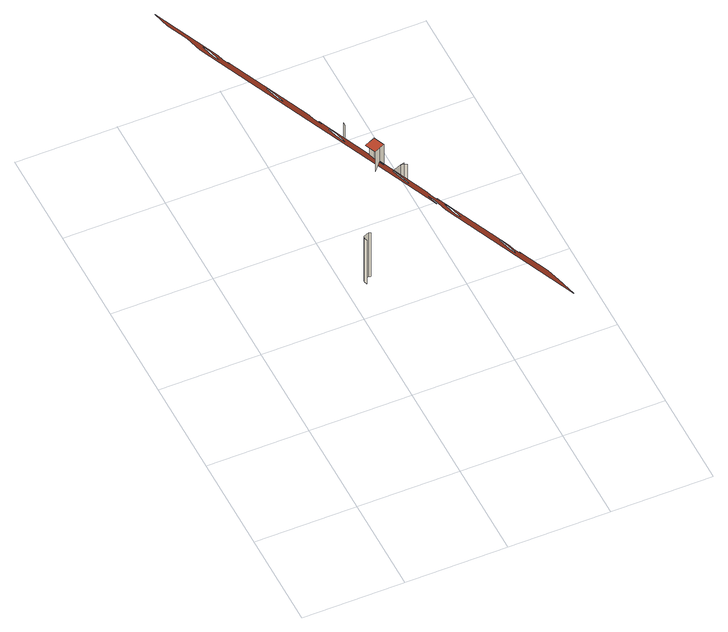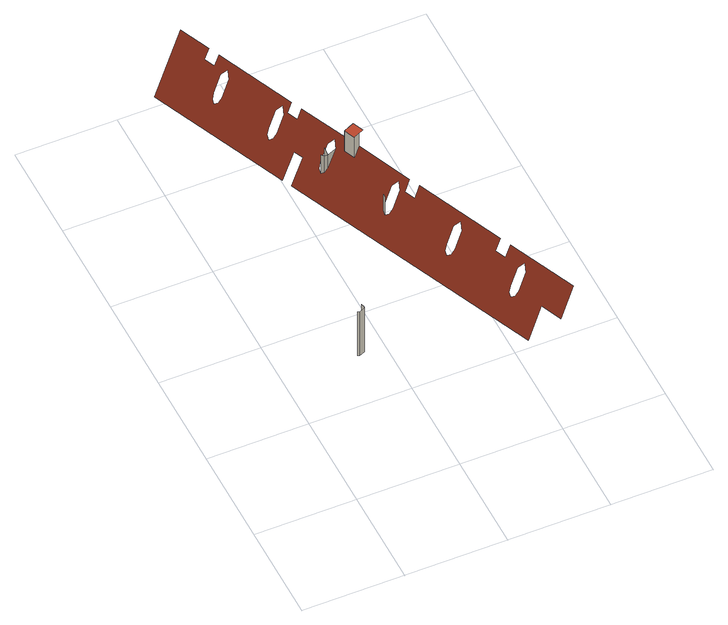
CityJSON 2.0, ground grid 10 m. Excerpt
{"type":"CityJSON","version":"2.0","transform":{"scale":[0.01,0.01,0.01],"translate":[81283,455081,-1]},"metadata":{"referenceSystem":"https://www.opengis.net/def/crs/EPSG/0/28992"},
"CityObjects":{
"building1":{"type":"Building","attributes":{"Volume":104797.07,"Dakoppervlakte":8542.52,"Muuroppervlakte":13883.88,"Vloeroppervlakte":5073.26,"hoogte_Z_max_in_m_NAP":34.28,"GEB_DOEL":"kantoorfunctie - kantoorfunctie,woonfunctie","yearOfConstruction":1620,"measuredHeight":34.75},"geometry":[{"type":"MultiSurface","lod":"2","boundaries":[[[0,1,2,3]],[[0,3,4,5,6,7]],[[5,8,9,6]],[[3,2,10,4]],[[4,10,8,5]],[[11,12,13,14,9,8,10,2,15,16,17,18,19,20,21,22,23,24,25,26,27,28,29,30,31,32,33,34,35,36,37],[38,39,40,41,42,43,44,45],[46,47,48,49,50,51,52,53],[54,55,56,57,58,59,60,61],[62,63,64,65,66,67,68,69],[70,71,72,73,74,75,76,77],[78,79,80,81,82,83,84,85]],[[59,86,87,60]],[[64,88,65]],[[89,90,88]],[[65,88,90,66]],[[66,90,91,67]],[[92,93,94,95]],[[95,94,96,97]],[[97,96,98,99]],[[99,98,100,101]]],"semantics":{"surfaces":[{"type":"WallSurface"},{"type":"RoofSurface"}],"values":[0,1,0,0,0,1,null,null,null,null,null,0,0,0,0]}}]}
},
"vertices":[
[1034,1840,2382],[1034,1840,2128],[1086,1863,2217],[1086,1863,2382],[1141,1887,2382],[1094,1995,2382],[1039,1971,2382],[987,1948,2382],[1094,1995,2116],[1039,1971,2217],[1141,1887,2116],[752,2626,2217],[812,2653,2107],[860,2545,2107],[800,2519,2217],[1309,1353,2217],[1360,1375,2125],[1407,1267,2125],[1356,1245,2217],[1698,465,2217],[1750,487,2122],[1797,380,2122],[1745,357,2217],[1878,53,2217],[2006,109,1982],[2198,193,1632],[1594,1572,1632],[1457,1512,1882],[1415,1609,1882],[1552,1669,1632],[436,4220,1632],[274,4146,1930],[183,4354,1930],[28,4283,2217],[325,3604,2217],[385,3630,2107],[432,3522,2107],[372,3496,2217],[332,3775,2091],[281,3802,2150],[296,3857,2091],[384,3895,1930],[417,3895,1879],[444,3871,1854],[443,3838,1879],[419,3814,1930],[633,3086,2091],[583,3113,2150],[598,3167,2091],[685,3206,1930],[719,3206,1879],[746,3182,1854],[744,3148,1879],[721,3125,1930],[925,2419,2091],[874,2446,2150],[889,2500,2091],[977,2539,1930],[1011,2539,1879],[1037,2515,1854],[1036,2481,1879],[1013,2458,1930],[1227,1728,2091],[1177,1754,2150],[1192,1809,2091],[1280,1847,1930],[1313,1847,1879],[1340,1823,1854],[1338,1790,1879],[1315,1766,1930],[1471,1171,2091],[1420,1198,2150],[1435,1252,2091],[1523,1291,1930],[1557,1290,1879],[1583,1267,1854],[1582,1233,1879],[1559,1209,1930],[1729,580,2091],[1679,607,2150],[1694,661,2091],[1781,700,1930],[1815,700,1879],[1842,676,1854],[1840,642,1879],[1817,619,1930],[1037,2515,2091],[1036,2481,2091],[1280,1847,2091],[1297,1807,2150],[1313,1847,2091],[1340,1823,2091],[1202,2373,53],[1202,2373,623],[1189,2403,623],[1189,2403,53],[1197,2424,623],[1197,2424,53],[1250,2448,623],[1250,2448,53],[1270,2440,623],[1270,2440,53]
]}
